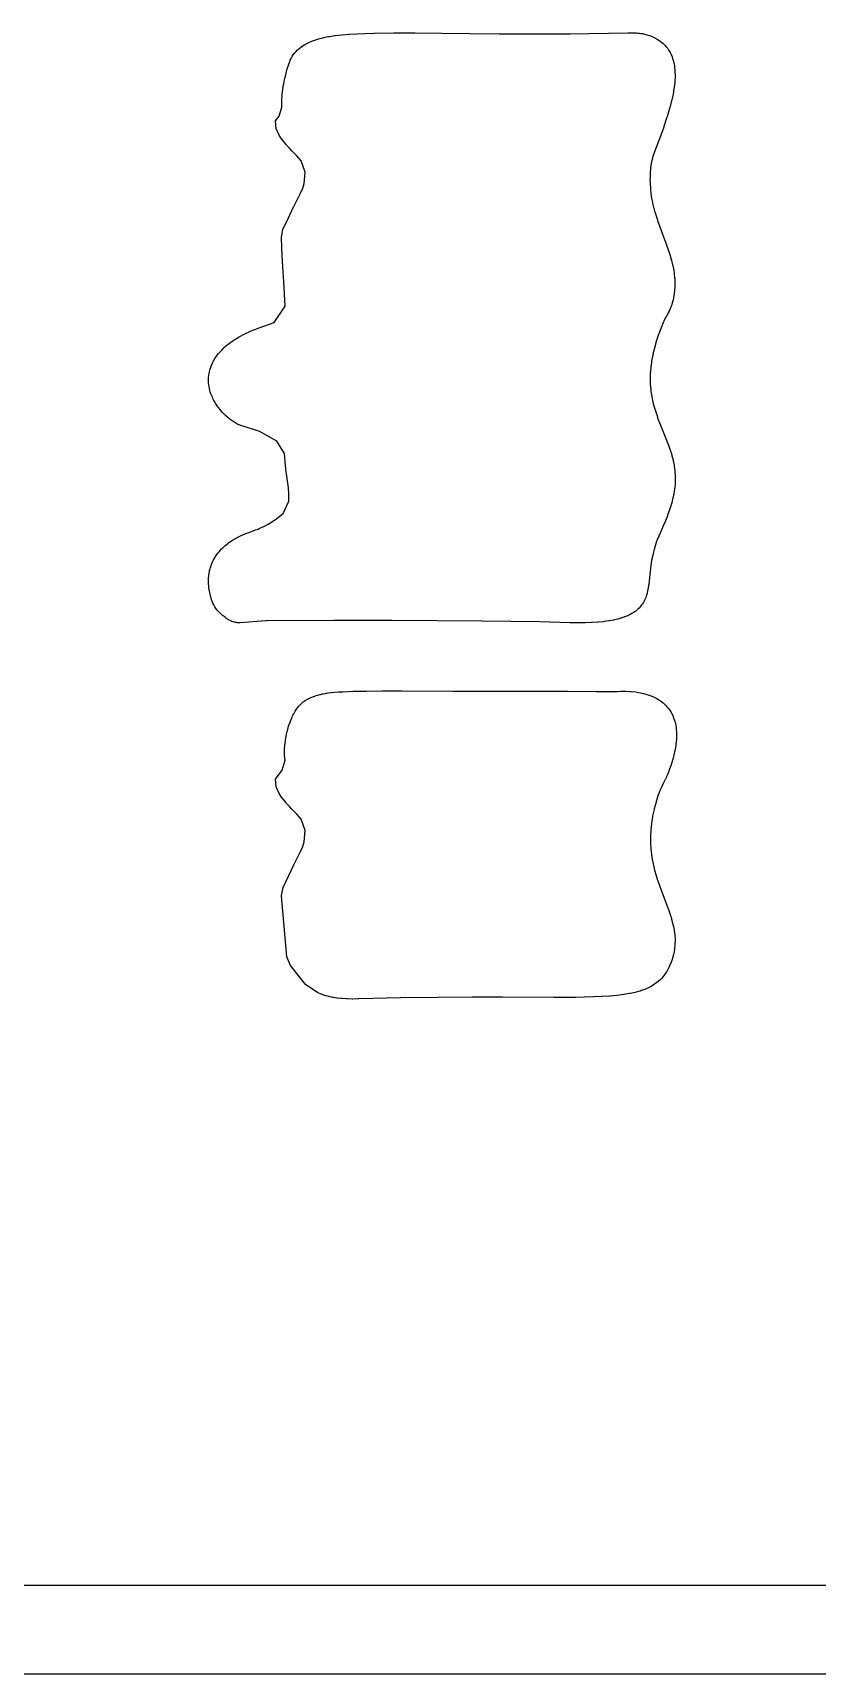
# Model space of a CAD drawing. Header units: millimetres. Extents: x 73.6 to 173.5, y -158 to -94.8.
# Drawn here: x 146.829 to 148.454, y -141.134 to -137.736 of the extents above; entities that cross this region are included whole.
import ezdxf

# ---------------------------------------------------------------- set-up
doc = ezdxf.new("R2010")
doc.units = ezdxf.units.MM
doc.layers.add('F.Mask', color=201, linetype='CONTINUOUS', true_color=0xd864ff)

msp = doc.modelspace()

# ---------------------------------------------------------------- linework, layer by layer
at = {"layer": 'F.Mask', "linetype": 'CONTINUOUS'}
for p, q in [((147.411341, -137.751392), (147.419031, -137.748898)), ((147.419031, -137.748898), (147.421186, -137.748275)), ((147.421186, -137.748275), (147.430102, -137.746005)), ((147.430102, -137.746005), (147.43193, -137.745592)), ((147.43193, -137.745592), (147.44216, -137.743561)), ((147.44216, -137.743561), (147.443659, -137.743298)), ((147.443659, -137.743298), (147.455105, -137.741543)), ((147.455105, -137.741543), (147.456362, -137.741374)), ((147.456362, -137.741374), (147.469208, -137.739886)), ((147.469208, -137.739886), (147.470218, -137.739784)), ((147.470218, -137.739784), (147.48415, -137.73858)), ((147.48415, -137.73858), (147.485145, -137.738507)), ((147.485145, -137.738507), (147.500296, -137.737577)), ((147.500296, -137.737577), (147.501239, -137.737532)), ((147.501239, -137.737532), (147.536028, -137.736307)), ((147.536028, -137.736307), (147.536895, -137.736288)), ((147.536895, -137.736288), (147.57708, -137.735859)), ((147.57708, -137.735859), (147.57734, -137.735858)), ((147.57734, -137.735858), (147.621582, -137.736001)), ((147.621582, -137.736001), (147.675727, -137.736505)), ((147.675727, -137.736505), (147.734911, -137.737068)), ((147.734911, -137.737068), (147.734911, -137.737057)), ((147.734911, -137.737057), (147.795514, -137.737622)), ((147.795514, -137.737622), (147.865648, -137.737814)), ((147.865648, -137.737814), (147.942387, -137.737436)), ((147.942387, -137.737436), (148.061759, -137.735742)), ((148.061758, -137.735741), (148.061874, -137.73574)), ((148.061759, -137.735742), (148.061758, -137.735741)), ((148.061874, -137.73574), (148.072798, -137.735678)), ((148.072798, -137.735678), (148.07409, -137.735693)), ((148.07409, -137.735693), (148.080166, -137.735876)), ((148.080166, -137.735876), (148.082731, -137.736048)), ((148.082731, -137.736048), (148.086104, -137.736399)), ((148.086104, -137.736399), (148.088994, -137.736822)), ((148.088994, -137.736822), (148.092082, -137.737407)), ((148.092082, -137.737407), (148.094621, -137.737986)), ((148.094621, -137.737986), (148.103274, -137.740305)), ((148.103274, -137.740305), (148.106999, -137.741531)), ((148.106999, -137.741531), (148.113733, -137.744173)), ((148.113733, -137.744173), (148.117646, -137.745994)), ((148.117646, -137.745994), (148.123021, -137.748912)), ((148.123021, -137.748912), (148.126988, -137.751426)), ((147.364443, -137.788941), (147.366704, -137.784974)), ((147.366704, -137.784974), (147.368969, -137.781499)), ((147.368969, -137.781499), (147.371488, -137.778095)), ((147.371488, -137.778095), (147.374237, -137.774819)), ((147.374237, -137.774819), (147.377147, -137.771754)), ((147.377147, -137.771754), (147.380181, -137.768916)), ((147.380181, -137.768916), (147.383708, -137.765989)), ((147.383708, -137.765989), (147.386874, -137.76365)), ((147.386874, -137.76365), (147.391204, -137.760815)), ((147.391204, -137.760815), (147.394227, -137.759045)), ((147.394227, -137.759045), (147.399547, -137.756277)), ((147.399547, -137.756277), (147.402415, -137.754946)), ((147.402415, -137.754946), (147.408877, -137.752296)), ((147.408877, -137.752296), (147.411341, -137.751392)), ((148.126988, -137.751426), (148.131231, -137.754533)), ((148.131231, -137.754533), (148.134966, -137.757691)), ((148.134966, -137.757691), (148.138386, -137.761023)), ((148.138386, -137.761023), (148.141642, -137.76467)), ((148.141642, -137.76467), (148.144468, -137.76832)), ((148.144468, -137.76832), (148.147105, -137.772246)), ((148.147105, -137.772246), (148.149489, -137.776371)), ((148.149489, -137.776371), (148.151465, -137.780355)), ((148.151465, -137.780355), (148.15346, -137.785116)), ((148.15346, -137.785116), (148.154775, -137.788829)), ((147.353309, -137.822546), (147.355065, -137.815516)), ((147.355065, -137.815516), (147.355163, -137.815134)), ((147.355163, -137.815134), (147.357019, -137.808135)), ((147.357019, -137.808135), (147.357512, -137.806447)), ((147.357512, -137.806447), (147.359469, -137.800328)), ((147.359469, -137.800328), (147.360698, -137.797057)), ((147.360698, -137.797057), (147.362742, -137.792344)), ((147.362742, -137.792344), (147.364443, -137.788941)), ((148.154775, -137.788829), (148.156389, -137.794355)), ((148.156389, -137.794355), (148.157198, -137.79775)), ((148.157198, -137.79775), (148.158364, -137.80403)), ((148.158364, -137.80403), (148.158789, -137.807042)), ((148.158789, -137.807042), (148.159463, -137.814006)), ((148.159463, -137.814006), (148.15962, -137.816672)), ((148.15962, -137.816672), (148.159782, -137.824289)), ((147.34705, -137.854008), (147.347178, -137.853136)), ((147.347178, -137.853136), (147.347898, -137.848607)), ((147.347898, -137.848607), (147.348035, -137.847793)), ((147.348035, -137.847793), (147.348903, -137.842886)), ((147.348903, -137.842886), (147.349036, -137.84218)), ((147.349036, -137.84218), (147.350136, -137.836673)), ((147.350136, -137.836673), (147.350256, -137.836095)), ((147.350256, -137.836095), (147.351563, -137.830042)), ((147.351563, -137.830042), (147.351684, -137.829501)), ((147.351684, -137.829501), (147.3532, -137.822996)), ((147.3532, -137.822996), (147.353309, -137.822546)), ((148.158191, -137.847046), (148.15685, -137.856115)), ((148.158395, -137.845403), (148.158191, -137.847046)), ((148.159259, -137.836732), (148.158395, -137.845403)), ((148.159399, -137.834764), (148.159259, -137.836732)), ((148.159756, -137.826559), (148.159399, -137.834764)), ((148.159782, -137.824289), (148.159756, -137.826559)), ((147.345216, -137.875522), (147.345229, -137.874532)), ((147.345217, -137.877767), (147.345216, -137.875522)), ((147.345428, -137.889322), (147.345217, -137.877767)), ((147.345229, -137.874532), (147.345296, -137.872009)), ((147.345296, -137.872009), (147.345348, -137.870819)), ((147.345348, -137.870819), (147.345524, -137.867892)), ((147.345524, -137.867892), (147.345595, -137.866907)), ((147.345595, -137.866907), (147.345878, -137.863628)), ((147.345878, -137.863628), (147.345967, -137.862732)), ((147.345967, -137.862732), (147.346399, -137.858892)), ((147.346399, -137.858892), (147.346492, -137.858145)), ((147.346492, -137.858145), (147.34705, -137.854008)), ((148.15449, -137.868432), (148.149707, -137.888097)), ((148.154861, -137.866719), (148.15449, -137.868432)), ((148.156608, -137.857542), (148.154861, -137.866719)), ((148.15685, -137.856115), (148.156608, -137.857542)), ((147.332304, -137.917817), (147.339416, -137.908177)), ((147.333173, -137.934084), (147.332304, -137.917817)), ((147.339416, -137.908177), (147.345428, -137.889322)), ((148.143022, -137.910588), (148.136483, -137.929949)), ((148.143405, -137.909387), (148.143022, -137.910588)), ((148.14925, -137.889788), (148.143405, -137.909387)), ((148.149707, -137.888097), (148.14925, -137.889788)), ((147.339599, -137.947521), (147.333173, -137.934084)), ((147.343006, -137.953192), (147.339599, -137.947521)), ((147.344451, -137.955149), (147.343006, -137.953192)), ((148.129383, -137.949467), (148.117184, -137.982317)), ((148.129393, -137.949439), (148.129383, -137.949467)), ((148.136218, -137.930706), (148.129393, -137.949439)), ((148.136483, -137.929949), (148.136218, -137.930706)), ((147.344985, -137.955856), (147.344451, -137.955149)), ((147.347681, -137.959349), (147.344985, -137.955856)), ((147.348415, -137.960269), (147.347681, -137.959349)), ((147.354023, -137.967065), (147.348415, -137.960269)), ((147.354922, -137.968113), (147.354023, -137.967065)), ((147.360189, -137.974015), (147.354922, -137.968113)), ((147.360831, -137.974714), (147.360189, -137.974015)), ((147.365935, -137.980122), (147.360831, -137.974714)), ((147.366354, -137.980559), (147.365935, -137.980122)), ((147.375955, -137.990423), (147.366354, -137.980559)), ((148.117184, -137.982317), (148.113347, -137.993877)), ((147.385168, -138.000453), (147.375955, -137.990423)), ((147.393312, -138.024237), (147.385168, -138.000453)), ((148.109039, -138.016661), (148.108234, -138.026219)), ((148.109202, -138.015169), (148.109039, -138.016661)), ((148.11041, -138.006208), (148.109202, -138.015169)), ((148.110994, -138.003117), (148.11041, -138.006208)), ((148.11267, -137.996231), (148.110994, -138.003117)), ((148.113347, -137.993877), (148.11267, -137.996231)), ((147.388388, -138.05725), (147.391139, -138.04765)), ((147.391139, -138.04765), (147.39198, -138.040238)), ((147.39198, -138.040238), (147.393312, -138.024237)), ((148.107837, -138.036977), (148.107825, -138.038465)), ((148.107825, -138.038465), (148.107972, -138.047437)), ((148.108144, -138.02774), (148.107837, -138.036977)), ((148.107972, -138.047437), (148.108029, -138.048863)), ((148.108029, -138.048863), (148.108592, -138.057658)), ((148.108234, -138.026219), (148.108144, -138.02774)), ((147.369911, -138.095298), (147.383519, -138.067456)), ((147.383519, -138.067456), (147.388388, -138.05725)), ((148.108592, -138.057658), (148.108714, -138.059048)), ((148.108714, -138.059048), (148.109739, -138.068295)), ((148.109739, -138.068295), (148.111237, -138.07797)), ((148.111237, -138.07797), (148.112932, -138.086649)), ((148.112932, -138.086649), (148.113275, -138.088188)), ((148.113275, -138.088188), (148.117498, -138.105046)), ((147.347472, -138.142645), (147.358654, -138.118841)), ((147.358654, -138.118841), (147.358845, -138.118438)), ((147.358844, -138.118437), (147.369666, -138.095803)), ((147.358845, -138.118438), (147.358844, -138.118437)), ((147.369666, -138.095803), (147.369667, -138.095804)), ((147.369667, -138.095804), (147.369911, -138.095298)), ((148.117498, -138.105046), (148.117957, -138.106682)), ((148.117957, -138.106682), (148.123033, -138.12297)), ((148.123033, -138.12297), (148.123494, -138.124333)), ((148.123494, -138.124333), (148.135782, -138.157995)), ((147.344231, -138.158928), (147.347472, -138.142645)), ((147.345274, -138.181524), (147.344231, -138.158928)), ((148.135782, -138.157995), (148.141922, -138.174397)), ((147.345285, -138.181767), (147.345274, -138.181524)), ((147.346619, -138.207752), (147.345285, -138.181767)), ((148.141922, -138.174397), (148.142177, -138.175103)), ((148.142177, -138.175103), (148.147634, -138.190813)), ((148.147634, -138.190813), (148.148124, -138.192334)), ((148.148124, -138.192334), (148.152568, -138.207295)), ((147.346633, -138.208003), (147.346619, -138.207752)), ((147.347911, -138.230908), (147.346633, -138.208003)), ((148.152568, -138.207295), (148.153173, -138.20962)), ((148.153173, -138.20962), (148.156474, -138.224388)), ((148.156474, -138.224388), (148.156906, -138.226677)), ((148.156906, -138.226677), (148.15795, -138.23344)), ((147.347918, -138.23104), (147.347911, -138.230908)), ((147.34907, -138.250441), (147.347918, -138.23104)), ((147.349087, -138.250707), (147.34907, -138.250441)), ((147.352288, -138.301932), (147.349087, -138.250707)), ((148.15795, -138.23344), (148.158173, -138.235178)), ((148.158173, -138.235178), (148.158891, -138.242142)), ((148.158891, -138.242142), (148.159035, -138.244064)), ((148.159035, -138.244064), (148.159362, -138.25101)), ((148.159305, -138.260076), (148.159208, -138.262255)), ((148.159398, -138.253127), (148.159305, -138.260076)), ((148.159362, -138.25101), (148.159398, -138.253127)), ((148.154949, -138.290526), (148.152791, -138.298264)), ((148.155502, -138.288252), (148.154949, -138.290526)), ((148.157028, -138.280909), (148.155502, -138.288252)), ((148.15741, -138.278718), (148.157028, -138.280909)), ((148.158432, -138.271517), (148.15741, -138.278718)), ((148.158676, -138.269271), (148.158432, -138.271517)), ((148.159208, -138.262255), (148.158676, -138.269271)), ((147.329329, -138.335835), (147.352288, -138.301932)), ((148.142742, -138.320923), (148.137373, -138.330954)), ((148.142836, -138.320745), (148.142742, -138.320923)), ((148.145273, -138.316129), (148.142836, -138.320745)), ((148.145644, -138.315409), (148.145273, -138.316129)), ((148.146651, -138.31341), (148.145644, -138.315409)), ((148.146933, -138.312836), (148.146651, -138.31341)), ((148.147942, -138.310733), (148.146933, -138.312836)), ((148.148243, -138.310089), (148.147942, -138.310733)), ((148.14908, -138.308242), (148.148243, -138.310089)), ((148.149559, -138.307142), (148.14908, -138.308242)), ((148.150261, -138.305456), (148.149559, -138.307142)), ((148.150698, -138.304355), (148.150261, -138.305456)), ((148.151337, -138.302661), (148.150698, -138.304355)), ((148.151773, -138.301441), (148.151337, -138.302661)), ((148.152242, -138.30005), (148.151773, -138.301441)), ((148.152791, -138.298264), (148.152242, -138.30005)), ((147.256856, -138.365217), (147.266951, -138.359812)), ((147.266951, -138.359812), (147.268674, -138.358949)), ((147.268674, -138.358949), (147.280083, -138.353619)), ((147.280083, -138.353619), (147.28171, -138.352908)), ((147.28171, -138.352908), (147.294464, -138.347723)), ((147.294464, -138.347723), (147.295952, -138.347159)), ((147.295952, -138.347159), (147.310128, -138.342152)), ((147.310128, -138.342152), (147.329329, -138.335835)), ((148.125444, -138.360385), (148.120147, -138.376719)), ((148.125907, -138.359065), (148.125444, -138.360385)), ((148.132753, -138.340891), (148.125907, -138.359065)), ((148.133779, -138.338446), (148.132753, -138.340891)), ((148.134896, -138.335977), (148.133779, -138.338446)), ((148.137373, -138.330954), (148.134896, -138.335977)), ((147.213999, -138.399791), (147.218507, -138.394635)), ((147.218507, -138.394635), (147.220527, -138.392512)), ((147.220527, -138.392512), (147.22599, -138.387232)), ((147.22599, -138.387232), (147.228027, -138.38541)), ((147.228027, -138.38541), (147.234554, -138.380018)), ((147.234554, -138.380018), (147.236535, -138.378496)), ((147.236535, -138.378496), (147.244187, -138.373044)), ((147.244187, -138.373044), (147.246151, -138.37174)), ((147.246151, -138.37174), (147.254981, -138.366296)), ((147.254981, -138.366296), (147.256856, -138.365217)), ((148.115252, -138.395011), (148.112253, -138.409211)), ((148.115625, -138.393452), (148.115252, -138.395011)), ((148.119704, -138.378216), (148.115625, -138.393452)), ((148.120147, -138.376719), (148.119704, -138.378216)), ((147.196092, -138.433467), (147.19711, -138.430034)), ((147.19711, -138.430034), (147.198679, -138.425592)), ((147.198679, -138.425592), (147.200009, -138.422353)), ((147.200009, -138.422353), (147.202195, -138.417704)), ((147.202195, -138.417704), (147.203768, -138.414739)), ((147.203768, -138.414739), (147.206614, -138.409946)), ((147.206614, -138.409946), (147.208445, -138.40717)), ((147.208445, -138.40717), (147.212073, -138.402199)), ((147.212073, -138.402199), (147.213999, -138.399791)), ((148.109719, -138.425932), (148.10859, -138.438311)), ((148.109935, -138.424158), (148.109719, -138.425932)), ((148.111944, -138.410911), (148.109935, -138.424158)), ((148.112253, -138.409211), (148.111944, -138.410911)), ((147.193301, -138.45341), (147.193468, -138.449075)), ((147.193326, -138.45665), (147.193301, -138.45341)), ((147.193564, -138.461044), (147.193326, -138.45665)), ((147.193468, -138.449075), (147.19378, -138.445572)), ((147.193892, -138.464284), (147.193564, -138.461044)), ((147.19378, -138.445572), (147.194384, -138.441252)), ((147.194544, -138.468676), (147.193892, -138.464284)), ((147.194384, -138.441252), (147.195028, -138.437869)), ((147.195028, -138.437869), (147.196092, -138.433467)), ((148.108479, -138.44014), (148.108132, -138.451749)), ((148.108132, -138.451749), (148.108134, -138.453611)), ((148.108134, -138.453611), (148.108486, -138.464555)), ((148.10859, -138.438311), (148.108479, -138.44014)), ((148.108486, -138.464555), (148.108599, -138.466365)), ((147.195107, -138.471603), (147.194544, -138.468676)), ((147.19617, -138.476086), (147.195107, -138.471603)), ((147.196953, -138.478875), (147.19617, -138.476086)), ((147.198408, -138.483334), (147.196953, -138.478875)), ((147.199367, -138.485921), (147.198408, -138.483334)), ((147.201245, -138.490434), (147.199367, -138.485921)), ((147.202276, -138.492685), (147.201245, -138.490434)), ((147.20453, -138.497181), (147.202276, -138.492685)), ((147.205738, -138.499389), (147.20453, -138.497181)), ((148.108599, -138.466365), (148.109566, -138.476773)), ((148.109566, -138.476773), (148.109779, -138.47851)), ((148.109779, -138.47851), (148.111298, -138.4885)), ((148.111298, -138.4885), (148.111583, -138.490084)), ((148.111583, -138.490084), (148.113588, -138.499751)), ((147.208331, -138.50375), (147.205738, -138.499389)), ((147.209586, -138.505713), (147.208331, -138.50375)), ((147.212538, -138.510006), (147.209586, -138.505713)), ((147.213866, -138.511811), (147.212538, -138.510006)), ((147.217113, -138.515942), (147.213866, -138.511811)), ((147.21853, -138.517634), (147.217113, -138.515942)), ((147.22204, -138.521569), (147.21853, -138.517634)), ((147.223469, -138.523079), (147.22204, -138.521569)), ((147.227245, -138.526839), (147.223469, -138.523079)), ((147.228791, -138.528287), (147.227245, -138.526839)), ((147.232709, -138.531741), (147.228791, -138.528287)), ((147.234292, -138.533055), (147.232709, -138.531741)), ((148.113588, -138.499751), (148.113929, -138.50121)), ((148.113929, -138.50121), (148.116305, -138.510344)), ((148.116305, -138.510344), (148.116825, -138.512117)), ((148.116825, -138.512117), (148.123047, -138.531139)), ((148.123047, -138.531139), (148.123597, -138.532678)), ((148.123597, -138.532678), (148.130995, -138.55172)), ((147.238309, -138.536197), (147.234292, -138.533055)), ((147.240099, -138.53751), (147.238309, -138.536197)), ((147.244197, -138.540318), (147.240099, -138.53751)), ((147.245981, -138.541462), (147.244197, -138.540318)), ((147.250123, -138.543943), (147.245981, -138.541462)), ((147.25212, -138.545051), (147.250123, -138.543943)), ((147.254909, -138.546482), (147.25212, -138.545051)), ((147.26016, -138.548658), (147.254909, -138.546482)), ((147.29766, -138.560728), (147.26016, -138.548658)), ((147.303324, -138.563219), (147.29766, -138.560728)), ((147.33479, -138.581131), (147.303324, -138.563219)), ((148.130995, -138.55172), (148.146149, -138.589524)), ((147.350828, -138.606637), (147.33479, -138.581131)), ((148.146149, -138.589524), (148.146952, -138.59174)), ((148.146952, -138.59174), (148.152739, -138.609591)), ((147.351952, -138.62283), (147.350828, -138.606637)), ((147.352053, -138.623984), (147.351952, -138.62283)), ((147.3536, -138.638772), (147.352053, -138.623984)), ((148.152739, -138.609591), (148.153382, -138.611827)), ((148.153382, -138.611827), (148.155491, -138.620217)), ((148.155491, -138.620217), (148.155907, -138.622085)), ((148.155907, -138.622085), (148.157599, -138.630783)), ((148.157599, -138.630783), (148.157959, -138.633016)), ((148.157959, -138.633016), (148.159099, -138.6419)), ((147.3537, -138.639626), (147.3536, -138.638772)), ((147.35551, -138.653561), (147.3537, -138.639626)), ((147.358631, -138.677666), (147.35551, -138.653561)), ((148.159745, -138.667801), (148.158933, -138.677798)), ((148.159099, -138.6419), (148.159314, -138.64415)), ((148.159314, -138.64415), (148.159887, -138.653253)), ((148.159859, -138.665292), (148.159745, -138.667801)), ((148.159955, -138.655821), (148.159859, -138.665292)), ((148.159887, -138.653253), (148.159955, -138.655821)), ((147.358785, -138.67914), (147.358631, -138.677666)), ((147.359515, -138.688328), (147.358785, -138.67914)), ((147.3596, -138.689958), (147.359515, -138.688328)), ((147.359987, -138.705482), (147.3596, -138.689958)), ((148.156558, -138.693324), (148.154003, -138.704681)), ((148.157012, -138.690916), (148.156558, -138.693324)), ((148.158643, -138.680274), (148.157012, -138.690916)), ((148.158933, -138.677798), (148.158643, -138.680274)), ((147.335643, -138.74091), (147.348043, -138.731049)), ((147.348043, -138.731049), (147.359987, -138.705482)), ((148.14381, -138.73582), (148.136922, -138.752761)), ((148.144299, -138.734546), (148.14381, -138.73582)), ((148.14915, -138.721158), (148.144299, -138.734546)), ((148.149805, -138.719166), (148.14915, -138.721158)), ((148.153422, -138.706918), (148.149805, -138.719166)), ((148.154003, -138.704681), (148.153422, -138.706918)), ((147.275187, -138.770812), (147.280278, -138.768986)), ((147.280278, -138.768986), (147.285633, -138.767061)), ((147.285633, -138.767061), (147.290729, -138.765167)), ((147.290729, -138.765167), (147.295884, -138.763122)), ((147.295884, -138.763122), (147.298308, -138.762079)), ((147.298308, -138.762079), (147.300745, -138.760976)), ((147.300745, -138.760976), (147.309111, -138.75692)), ((147.309111, -138.75692), (147.316659, -138.752973)), ((147.316659, -138.752973), (147.323449, -138.74909)), ((147.323449, -138.74909), (147.328915, -138.745641)), ((147.328915, -138.745641), (147.330092, -138.744859)), ((147.330092, -138.744859), (147.334155, -138.74202)), ((147.334155, -138.74202), (147.335643, -138.74091)), ((148.130934, -138.766824), (148.126181, -138.777722)), ((148.131002, -138.766667), (148.130934, -138.766824)), ((148.136679, -138.753345), (148.131002, -138.766667)), ((148.136922, -138.752761), (148.136679, -138.753345)), ((147.217471, -138.807361), (147.221024, -138.803606)), ((147.221024, -138.803606), (147.222822, -138.801836)), ((147.222822, -138.801836), (147.226969, -138.79804)), ((147.226969, -138.79804), (147.228843, -138.796444)), ((147.228843, -138.796444), (147.233659, -138.792631)), ((147.233659, -138.792631), (147.235524, -138.791252)), ((147.235524, -138.791252), (147.240966, -138.787509)), ((147.240966, -138.787509), (147.242956, -138.786237)), ((147.242956, -138.786237), (147.249157, -138.782559)), ((147.249157, -138.782559), (147.25101, -138.781533)), ((147.25101, -138.781533), (147.258267, -138.777795)), ((147.258267, -138.777795), (147.25959, -138.777148)), ((147.25959, -138.777148), (147.261154, -138.776423)), ((147.261154, -138.776423), (147.262014, -138.776037)), ((147.262014, -138.776037), (147.263886, -138.775226)), ((147.263886, -138.775226), (147.264688, -138.77489)), ((147.264688, -138.77489), (147.269204, -138.773064)), ((147.269204, -138.773064), (147.270088, -138.772719)), ((147.270088, -138.772719), (147.274768, -138.770965)), ((147.274768, -138.770965), (147.275187, -138.770812)), ((148.117624, -138.800437), (148.116208, -138.805442)), ((148.119083, -138.795785), (148.117624, -138.800437)), ((148.120641, -138.791337), (148.119083, -138.795785)), ((148.122312, -138.786982), (148.120641, -138.791337)), ((148.126181, -138.777722), (148.122312, -138.786982)), ((147.198432, -138.839401), (147.19932, -138.836947)), ((147.19932, -138.836947), (147.200808, -138.833263)), ((147.200808, -138.833263), (147.201834, -138.830962)), ((147.201834, -138.830962), (147.203684, -138.827183)), ((147.203684, -138.827183), (147.204917, -138.824886)), ((147.204917, -138.824886), (147.207069, -138.821212)), ((147.207069, -138.821212), (147.208521, -138.818938)), ((147.208521, -138.818938), (147.211118, -138.815194)), ((147.211118, -138.815194), (147.212662, -138.813135)), ((147.212662, -138.813135), (147.215709, -138.809374)), ((147.215709, -138.809374), (147.217471, -138.807361)), ((148.110437, -138.832676), (148.108678, -138.844485)), ((148.111949, -138.824551), (148.110437, -138.832676)), ((148.113398, -138.81736), (148.111949, -138.824551)), ((148.114799, -138.8111), (148.113398, -138.81736)), ((148.116208, -138.805442), (148.114799, -138.8111)), ((147.193245, -138.87282), (147.193258, -138.869)), ((147.193258, -138.869), (147.193317, -138.867099)), ((147.193317, -138.867099), (147.19355, -138.863185)), ((147.19355, -138.863185), (147.193721, -138.861236)), ((147.193721, -138.861236), (147.194164, -138.857421)), ((147.194164, -138.857421), (147.194491, -138.855213)), ((147.194491, -138.855213), (147.19517, -138.851438)), ((147.19517, -138.851438), (147.195657, -138.849168)), ((147.195657, -138.849168), (147.196598, -138.845385)), ((147.196598, -138.845385), (147.197238, -138.843133)), ((147.197238, -138.843133), (147.198432, -138.839401)), ((148.107405, -138.856361), (148.105152, -138.878134)), ((148.108678, -138.844485), (148.107405, -138.856361)), ((147.193288, -138.874668), (147.193245, -138.87282)), ((147.193477, -138.878456), (147.193288, -138.874668)), ((147.193599, -138.880118), (147.193477, -138.878456)), ((147.193965, -138.88388), (147.193599, -138.880118)), ((147.194153, -138.885442), (147.193965, -138.88388)), ((147.194629, -138.888786), (147.194153, -138.885442)), ((147.195009, -138.89096), (147.194629, -138.888786)), ((147.196511, -138.898195), (147.195009, -138.89096)), ((147.197157, -138.9008), (147.196511, -138.898195)), ((147.198942, -138.906962), (147.197157, -138.9008)), ((148.098882, -138.905142), (148.097889, -138.907574)), ((148.099958, -138.902195), (148.098882, -138.905142)), ((148.100665, -138.900042), (148.099958, -138.902195)), ((148.101623, -138.896772), (148.100665, -138.900042)), ((148.102122, -138.894875), (148.101623, -138.896772)), ((148.102937, -138.891396), (148.102122, -138.894875)), ((148.103376, -138.889202), (148.102937, -138.891396)), ((148.10486, -138.880303), (148.103376, -138.889202)), ((148.105152, -138.878134), (148.10486, -138.880303)), ((147.199715, -138.909316), (147.198942, -138.906962)), ((147.201597, -138.914431), (147.199715, -138.909316)), ((147.202553, -138.916762), (147.201597, -138.914431)), ((147.20421, -138.920418), (147.202553, -138.916762)), ((147.20549, -138.922964), (147.20421, -138.920418)), ((147.206359, -138.924529), (147.20549, -138.922964)), ((147.208323, -138.927615), (147.206359, -138.924529)), ((147.211386, -138.931245), (147.208323, -138.927615)), ((147.216085, -138.936046), (147.211386, -138.931245)), ((147.217061, -138.937006), (147.216085, -138.936046)), ((147.219415, -138.93923), (147.217061, -138.937006)), ((147.220225, -138.939972), (147.219415, -138.93923)), ((147.222527, -138.942014), (147.220225, -138.939972)), ((148.066504, -138.940416), (148.06406, -138.941638)), ((148.070186, -138.93839), (148.066504, -138.940416)), ((148.072816, -138.93679), (148.070186, -138.93839)), ((148.075749, -138.934825), (148.072816, -138.93679)), ((148.078314, -138.932931), (148.075749, -138.934825)), ((148.080707, -138.930992), (148.078314, -138.932931)), ((148.083224, -138.928743), (148.080707, -138.930992)), ((148.085143, -138.926853), (148.083224, -138.928743)), ((148.087445, -138.924354), (148.085143, -138.926853)), ((148.089068, -138.92241), (148.087445, -138.924354)), ((148.091077, -138.919758), (148.089068, -138.92241)), ((148.092451, -138.917755), (148.091077, -138.919758)), ((148.094181, -138.914961), (148.092451, -138.917755)), ((148.095416, -138.91274), (148.094181, -138.914961)), ((148.096721, -138.910151), (148.095416, -138.91274)), ((148.097889, -138.907574), (148.096721, -138.910151)), ((147.223339, -138.942713), (147.222527, -138.942014)), ((147.225359, -138.944394), (147.223339, -138.942713)), ((147.226509, -138.94531), (147.225359, -138.944394)), ((147.228243, -138.946633), (147.226509, -138.94531)), ((147.229491, -138.947542), (147.228243, -138.946633)), ((147.230984, -138.94858), (147.229491, -138.947542)), ((147.232463, -138.949554), (147.230984, -138.94858)), ((147.233705, -138.950329), (147.232463, -138.949554)), ((147.235343, -138.951292), (147.233705, -138.950329)), ((147.236296, -138.951818), (147.235343, -138.951292)), ((147.238315, -138.95285), (147.236296, -138.951818)), ((147.239078, -138.953209), (147.238315, -138.95285)), ((147.241052, -138.954066), (147.239078, -138.953209)), ((147.241785, -138.954358), (147.241052, -138.954066)), ((147.243778, -138.955082), (147.241785, -138.954358)), ((147.244403, -138.955288), (147.243778, -138.955082)), ((147.246629, -138.95594), (147.244403, -138.955288)), ((147.247135, -138.95607), (147.246629, -138.95594)), ((147.249343, -138.956564), (147.247135, -138.95607)), ((147.249875, -138.956665), (147.249343, -138.956564)), ((147.252047, -138.957008), (147.249875, -138.956665)), ((147.252763, -138.957098), (147.252047, -138.957008)), ((147.254273, -138.957249), (147.252763, -138.957098)), ((147.259166, -138.957257), (147.254273, -138.957249)), ((147.312183, -138.953526), (147.259166, -138.957257)), ((147.314132, -138.953452), (147.312183, -138.953526)), ((147.453405, -138.952715), (147.314132, -138.953452)), ((147.57388, -138.952597), (147.453405, -138.952715)), ((147.759564, -138.953683), (147.57388, -138.952597)), ((147.879278, -138.955589), (147.759564, -138.953683)), ((147.942095, -138.957194), (147.879278, -138.955589)), ((147.942096, -138.957194), (147.942095, -138.957194)), ((147.942335, -138.957199), (147.942096, -138.957194)), ((147.95801, -138.957492), (147.942335, -138.957199)), ((147.958858, -138.957497), (147.95801, -138.957492)), ((147.973016, -138.957418), (147.958858, -138.957497)), ((147.973907, -138.957401), (147.973016, -138.957418)), ((147.98682, -138.956989), (147.973907, -138.957401)), ((147.987924, -138.956936), (147.98682, -138.956989)), ((147.999652, -138.956191), (147.987924, -138.956936)), ((148.00089, -138.956091), (147.999652, -138.956191)), ((148.01154, -138.955043), (148.00089, -138.956091)), ((148.012862, -138.954888), (148.01154, -138.955043)), ((148.02236, -138.953582), (148.012862, -138.954888)), ((148.023881, -138.953339), (148.02236, -138.953582)), ((148.032303, -138.951804), (148.023881, -138.953339)), ((148.034052, -138.951439), (148.032303, -138.951804)), ((148.041406, -138.94971), (148.034052, -138.951439)), ((148.043369, -138.949189), (148.041406, -138.94971)), ((148.049725, -138.947302), (148.043369, -138.949189)), ((148.051814, -138.946611), (148.049725, -138.947302)), ((148.057214, -138.94463), (148.051814, -138.946611)), ((148.059555, -138.943673), (148.057214, -138.94463)), ((148.06406, -138.941638), (148.059555, -138.943673)), ((147.403771, -139.112961), (147.410993, -139.110089)), ((147.410993, -139.110089), (147.412057, -139.109687)), ((147.412057, -139.109687), (147.415174, -139.10857)), ((147.415174, -139.10857), (147.416332, -139.108175)), ((147.416332, -139.108175), (147.419453, -139.10717)), ((147.419453, -139.10717), (147.420805, -139.106764)), ((147.420805, -139.106764), (147.424024, -139.105873)), ((147.424024, -139.105873), (147.4254, -139.105523)), ((147.4254, -139.105523), (147.42896, -139.104692)), ((147.42896, -139.104692), (147.430269, -139.104413)), ((147.430269, -139.104413), (147.434264, -139.10364)), ((147.434264, -139.10364), (147.435561, -139.103415)), ((147.435561, -139.103415), (147.440283, -139.102688)), ((147.440283, -139.102688), (147.441282, -139.102549)), ((147.441282, -139.102549), (147.446748, -139.101876)), ((147.446748, -139.101876), (147.447678, -139.101775)), ((147.447678, -139.101775), (147.454095, -139.101161)), ((147.454095, -139.101161), (147.454882, -139.101095)), ((147.454882, -139.101095), (147.462242, -139.100553)), ((147.462242, -139.100553), (147.462901, -139.10051)), ((147.462901, -139.10051), (147.471338, -139.100033)), ((147.471338, -139.100033), (147.47183, -139.100009)), ((147.47183, -139.100009), (147.481635, -139.099605)), ((147.481635, -139.099605), (147.481824, -139.099598)), ((147.481824, -139.099598), (147.481825, -139.099599)), ((147.481825, -139.099599), (147.493166, -139.099243)), ((147.493166, -139.099243), (147.4933, -139.099239)), ((147.4933, -139.099239), (147.519985, -139.098741)), ((147.519985, -139.098741), (147.520327, -139.098736)), ((147.520327, -139.098736), (147.553291, -139.098469)), ((147.553291, -139.098469), (147.553338, -139.098468)), ((147.553338, -139.098468), (147.553339, -139.098469)), ((147.553339, -139.098469), (147.593749, -139.098395)), ((147.593749, -139.098395), (147.593769, -139.098395)), ((147.593769, -139.098395), (147.699983, -139.098614)), ((147.699983, -139.098614), (147.699983, -139.098615)), ((147.699983, -139.098615), (147.786306, -139.098872)), ((147.786306, -139.098872), (147.786306, -139.098931)), ((147.786306, -139.098931), (147.846328, -139.099051)), ((147.846328, -139.099051), (147.876672, -139.099142)), ((147.876672, -139.099142), (147.876672, -139.099174)), ((147.876672, -139.099174), (147.892522, -139.099189)), ((147.892522, -139.099189), (147.906275, -139.099231)), ((147.906275, -139.099231), (147.906275, -139.099203)), ((147.906275, -139.099203), (147.936873, -139.099234)), ((147.936873, -139.099234), (147.99664, -139.099355)), ((147.99664, -139.099355), (147.99664, -139.099294)), ((147.99664, -139.099294), (148.038813, -139.099337)), ((148.038813, -139.099337), (148.040394, -139.099297)), ((148.040394, -139.099297), (148.047029, -139.098953)), ((148.047029, -139.098953), (148.048606, -139.098906)), ((148.048606, -139.098906), (148.05556, -139.098854)), ((148.05556, -139.098854), (148.057414, -139.098889)), ((148.057414, -139.098889), (148.06626, -139.099293)), ((148.06626, -139.099293), (148.068464, -139.099464)), ((148.068464, -139.099464), (148.078409, -139.100564)), ((148.078409, -139.100564), (148.08122, -139.100991)), ((148.08122, -139.100991), (148.091902, -139.103061)), ((148.091902, -139.103061), (148.094419, -139.103645)), ((148.094419, -139.103645), (148.099134, -139.104921)), ((148.099134, -139.104921), (148.101082, -139.105509)), ((148.101082, -139.105509), (148.105983, -139.107144)), ((148.105983, -139.107144), (148.108093, -139.107924)), ((148.108093, -139.107924), (148.112764, -139.109823)), ((148.112764, -139.109823), (148.115077, -139.110861)), ((147.369684, -139.145727), (147.370428, -139.144381)), ((147.370428, -139.144381), (147.371923, -139.141812)), ((147.371923, -139.141812), (147.372825, -139.140345)), ((147.372825, -139.140345), (147.374394, -139.137924)), ((147.374394, -139.137924), (147.375421, -139.136428)), ((147.375421, -139.136428), (147.377001, -139.134246)), ((147.377001, -139.134246), (147.378233, -139.132647)), ((147.378233, -139.132647), (147.379868, -139.130648)), ((147.379868, -139.130648), (147.38125, -139.129059)), ((147.38125, -139.129059), (147.382868, -139.127311)), ((147.382868, -139.127311), (147.384522, -139.12564)), ((147.384522, -139.12564), (147.386095, -139.124155)), ((147.386095, -139.124155), (147.388038, -139.122451)), ((147.388038, -139.122451), (147.389567, -139.121208)), ((147.389567, -139.121208), (147.391785, -139.119545)), ((147.391785, -139.119545), (147.393348, -139.118467)), ((147.393348, -139.118467), (147.395677, -139.116994)), ((147.395677, -139.116994), (147.397218, -139.116102)), ((147.397218, -139.116102), (147.399983, -139.114661)), ((147.399983, -139.114661), (147.40196, -139.113741)), ((147.40196, -139.113741), (147.403771, -139.112961)), ((148.115077, -139.110861), (148.119451, -139.113017)), ((148.119451, -139.113017), (148.121914, -139.114357)), ((148.121914, -139.114357), (148.125905, -139.116742)), ((148.125905, -139.116742), (148.128558, -139.118495)), ((148.128558, -139.118495), (148.132203, -139.121148)), ((148.132203, -139.121148), (148.134793, -139.123229)), ((148.134793, -139.123229), (148.138082, -139.12614)), ((148.138082, -139.12614), (148.140682, -139.128698)), ((148.140682, -139.128698), (148.143577, -139.13186)), ((148.143577, -139.13186), (148.146047, -139.134883)), ((148.146047, -139.134883), (148.148608, -139.138403)), ((148.148608, -139.138403), (148.15077, -139.141764)), ((148.15077, -139.141764), (148.153039, -139.145778)), ((147.356974, -139.179419), (147.357342, -139.178006)), ((147.357342, -139.178006), (147.359258, -139.171239)), ((147.359258, -139.171239), (147.359823, -139.169429)), ((147.359823, -139.169429), (147.362084, -139.162812)), ((147.362084, -139.162812), (147.362814, -139.160868)), ((147.362814, -139.160868), (147.36553, -139.154243)), ((147.36553, -139.154243), (147.36628, -139.152542)), ((147.36628, -139.152542), (147.367567, -139.149823)), ((147.367567, -139.149823), (147.368196, -139.148562)), ((147.368196, -139.148562), (147.369684, -139.145727)), ((148.153039, -139.145778), (148.154801, -139.149359)), ((148.154801, -139.149359), (148.156758, -139.15399)), ((148.156758, -139.15399), (148.15808, -139.157687)), ((148.15808, -139.157687), (148.15968, -139.163103)), ((148.15968, -139.163103), (148.160554, -139.166781)), ((148.160554, -139.166781), (148.161709, -139.173169)), ((148.161709, -139.173169), (148.162159, -139.176638)), ((148.162159, -139.176638), (148.162746, -139.184088)), ((147.351171, -139.212974), (147.351307, -139.211694)), ((147.351307, -139.211694), (147.352517, -139.201948)), ((147.352517, -139.201948), (147.35271, -139.200608)), ((147.35271, -139.200608), (147.353658, -139.194862)), ((147.353658, -139.194862), (147.353857, -139.193759)), ((147.353857, -139.193759), (147.355088, -139.18748)), ((147.355088, -139.18748), (147.355396, -139.186062)), ((147.355396, -139.186062), (147.356974, -139.179419)), ((148.161235, -139.211368), (148.159264, -139.222589)), ((148.16159, -139.20877), (148.161235, -139.211368)), ((148.162561, -139.1989), (148.16159, -139.20877)), ((148.162726, -139.195985), (148.162561, -139.1989)), ((148.16285, -139.187337), (148.162726, -139.195985)), ((148.162746, -139.184088), (148.16285, -139.187337)), ((147.345778, -139.26272), (147.351725, -139.241832)), ((147.350533, -139.222689), (147.350562, -139.221238)), ((147.350535, -139.224444), (147.350533, -139.222689)), ((147.35057, -139.225996), (147.350535, -139.224444)), ((147.350562, -139.221238), (147.35063, -139.219575)), ((147.350663, -139.228047), (147.35057, -139.225996)), ((147.35063, -139.219575), (147.350739, -139.21788)), ((147.350707, -139.228846), (147.350663, -139.228047)), ((147.350858, -139.231104), (147.350707, -139.228846)), ((147.350739, -139.21788), (147.351171, -139.212974)), ((147.351725, -139.241832), (147.350858, -139.231104)), ((148.155146, -139.239408), (148.150838, -139.253234)), ((148.155711, -139.237377), (148.155146, -139.239408)), ((148.158783, -139.224873), (148.155711, -139.237377)), ((148.159264, -139.222589), (148.158783, -139.224873)), ((147.332304, -139.280987), (147.345778, -139.26272)), ((148.141864, -139.276681), (148.139814, -139.28109)), ((148.142204, -139.275932), (148.141864, -139.276681)), ((148.143024, -139.274071), (148.142204, -139.275932)), ((148.143361, -139.273281), (148.143024, -139.274071)), ((148.144094, -139.271506), (148.143361, -139.273281)), ((148.14458, -139.270264), (148.144094, -139.271506)), ((148.150233, -139.25501), (148.14458, -139.270264)), ((148.150838, -139.253234), (148.150233, -139.25501)), ((147.333172, -139.297257), (147.332304, -139.280987)), ((147.339602, -139.310703), (147.333172, -139.297257)), ((147.342993, -139.316355), (147.339602, -139.310703)), ((148.125753, -139.311578), (148.120751, -139.327151)), ((148.126656, -139.309099), (148.125753, -139.311578)), ((148.127659, -139.306541), (148.126656, -139.309099)), ((148.128689, -139.304088), (148.127659, -139.306541)), ((148.129796, -139.301599), (148.128689, -139.304088)), ((148.132128, -139.29664), (148.129796, -139.301599)), ((148.13454, -139.291736), (148.132128, -139.29664)), ((148.139432, -139.281886), (148.13454, -139.291736)), ((148.139814, -139.28109), (148.139432, -139.281886)), ((147.344452, -139.318337), (147.342993, -139.316355)), ((147.344955, -139.319003), (147.344452, -139.318337)), ((147.347726, -139.322582), (147.344955, -139.319003)), ((147.348413, -139.323442), (147.347726, -139.322582)), ((147.354013, -139.330234), (147.348413, -139.323442)), ((147.354938, -139.331312), (147.354013, -139.330234)), ((147.360188, -139.337193), (147.354938, -139.331312)), ((147.360833, -139.337895), (147.360188, -139.337193)), ((147.36592, -139.34328), (147.360833, -139.337895)), ((147.366301, -139.343677), (147.36592, -139.34328)), ((147.375998, -139.353636), (147.366301, -139.343677)), ((148.116178, -139.344273), (148.113311, -139.357738)), ((148.116537, -139.342776), (148.116178, -139.344273)), ((148.12033, -139.328581), (148.116537, -139.342776)), ((148.120751, -139.327151), (148.12033, -139.328581)), ((147.385237, -139.363761), (147.375998, -139.353636)), ((147.393309, -139.387461), (147.385237, -139.363761)), ((148.110787, -139.373722), (148.109528, -139.385926)), ((148.110996, -139.372117), (148.110787, -139.373722)), ((148.113021, -139.359304), (148.110996, -139.372117)), ((148.113311, -139.357738), (148.113021, -139.359304)), ((147.388393, -139.420405), (147.391143, -139.410802)), ((147.391143, -139.410802), (147.391982, -139.403392)), ((147.391982, -139.403392), (147.393309, -139.387461)), ((148.108846, -139.39924), (148.108813, -139.400827)), ((148.108813, -139.400827), (148.108871, -139.412029)), ((148.109404, -139.387573), (148.108846, -139.39924)), ((148.108871, -139.412029), (148.108923, -139.413641)), ((148.108923, -139.413641), (148.109558, -139.424398)), ((148.109528, -139.385926), (148.109404, -139.387573)), ((147.369772, -139.45876), (147.383491, -139.430686)), ((147.383491, -139.430686), (147.388393, -139.420405)), ((148.109558, -139.424398), (148.109685, -139.425903)), ((148.109685, -139.425903), (148.110827, -139.436312)), ((148.110827, -139.436312), (148.11102, -139.437747)), ((148.11102, -139.437747), (148.112573, -139.447523)), ((148.112573, -139.447523), (148.112935, -139.449411)), ((148.112935, -139.449411), (148.117443, -139.469418)), ((147.347748, -139.50523), (147.358648, -139.482033)), ((147.358648, -139.482033), (147.358757, -139.481804)), ((147.358757, -139.481804), (147.369753, -139.4588)), ((147.369752, -139.458799), (147.369772, -139.45876)), ((147.369753, -139.4588), (147.369752, -139.458799)), ((148.117443, -139.469418), (148.117989, -139.471493)), ((148.117989, -139.471493), (148.123709, -139.490446)), ((147.344609, -139.522933), (147.347748, -139.50523)), ((148.123709, -139.490446), (148.124173, -139.491856)), ((148.124173, -139.491856), (148.130959, -139.510883)), ((148.130959, -139.510883), (148.145057, -139.547868)), ((147.355742, -139.648697), (147.344609, -139.522933)), ((148.145057, -139.547868), (148.145483, -139.549053)), ((148.145483, -139.549053), (148.151125, -139.565674)), ((148.151125, -139.565674), (148.151822, -139.567986)), ((148.151822, -139.567986), (148.156009, -139.583852)), ((148.156009, -139.583852), (148.156577, -139.586375)), ((148.156577, -139.586375), (148.157885, -139.593377)), ((148.157885, -139.593377), (148.158218, -139.595522)), ((148.158218, -139.595522), (148.159098, -139.602652)), ((148.159098, -139.602652), (148.159305, -139.604963)), ((148.159305, -139.604963), (148.159703, -139.611969)), ((148.159752, -139.614638), (148.159618, -139.621559)), ((148.159703, -139.611969), (148.159752, -139.614638)), ((147.363034, -139.667003), (147.355742, -139.648697)), ((148.153546, -139.654263), (148.150757, -139.661999)), ((148.154415, -139.651503), (148.153546, -139.654263)), ((148.156413, -139.644121), (148.154415, -139.651503)), ((148.157054, -139.641287), (148.156413, -139.644121)), ((148.158357, -139.634153), (148.157054, -139.641287)), ((148.158757, -139.631316), (148.158357, -139.634153)), ((148.159453, -139.624345), (148.158757, -139.631316)), ((148.159618, -139.621559), (148.159453, -139.624345)), ((147.394629, -139.706889), (147.363034, -139.667003)), ((148.137257, -139.686793), (148.134975, -139.68971)), ((148.140535, -139.682111), (148.137257, -139.686793)), ((148.142366, -139.679201), (148.140535, -139.682111)), ((148.145447, -139.673721), (148.142366, -139.679201)), ((148.146868, -139.670904), (148.145447, -139.673721)), ((148.149744, -139.664505), (148.146868, -139.670904)), ((148.150757, -139.661999), (148.149744, -139.664505)), ((147.418813, -139.722885), (147.394629, -139.706889)), ((148.078879, -139.72222), (148.07686, -139.722726)), ((148.087459, -139.719792), (148.078879, -139.72222)), ((148.089866, -139.719017), (148.087459, -139.719792)), ((148.097259, -139.716333), (148.089866, -139.719017)), ((148.099926, -139.715239), (148.097259, -139.716333)), ((148.106151, -139.712375), (148.099926, -139.715239)), ((148.10914, -139.710821), (148.106151, -139.712375)), ((148.114379, -139.707772), (148.10914, -139.710821)), ((148.117424, -139.705781), (148.114379, -139.707772)), ((148.121901, -139.702505), (148.117424, -139.705781)), ((148.124854, -139.700086), (148.121901, -139.702505)), ((148.128734, -139.696533), (148.124854, -139.700086)), ((148.131479, -139.69372), (148.128734, -139.696533)), ((148.134975, -139.68971), (148.131479, -139.69372)), ((147.420433, -139.723657), (147.418813, -139.722885)), ((147.421834, -139.724285), (147.420433, -139.723657)), ((147.425054, -139.725642), (147.421834, -139.724285)), ((147.426451, -139.726196), (147.425054, -139.725642)), ((147.430208, -139.727591), (147.426451, -139.726196)), ((147.431818, -139.728145), (147.430208, -139.727591)), ((147.436121, -139.72951), (147.431818, -139.728145)), ((147.437827, -139.730003), (147.436121, -139.72951)), ((147.442834, -139.73131), (147.437827, -139.730003)), ((147.444513, -139.731704), (147.442834, -139.73131)), ((147.450423, -139.732936), (147.444513, -139.731704)), ((147.452121, -139.733245), (147.450423, -139.732936)), ((147.458963, -139.734314), (147.452121, -139.733245)), ((147.460566, -139.734528), (147.458963, -139.734314)), ((147.468447, -139.735396), (147.460566, -139.734528)), ((147.470039, -139.735534), (147.468447, -139.735396)), ((147.479164, -139.736115), (147.470039, -139.735534)), ((147.480545, -139.736176), (147.479164, -139.736115)), ((147.490908, -139.736422), (147.480545, -139.736176)), ((147.492191, -139.736428), (147.490908, -139.736422)), ((147.504283, -139.736252), (147.492191, -139.736428)), ((147.50484, -139.736241), (147.504283, -139.736252)), ((147.590773, -139.734044), (147.50484, -139.736241)), ((147.668869, -139.7329), (147.590773, -139.734044)), ((147.739288, -139.732522), (147.668869, -139.7329)), ((147.802617, -139.732625), (147.739288, -139.732522)), ((147.908655, -139.733143), (147.802617, -139.732625)), ((147.908904, -139.733143), (147.908655, -139.733143)), ((147.95264, -139.73297), (147.908904, -139.733143)), ((147.953246, -139.732963), (147.95264, -139.73297)), ((147.990906, -139.732133), (147.953246, -139.732963)), ((147.991691, -139.732107), (147.990906, -139.732133)), ((148.008322, -139.731361), (147.991691, -139.732107)), ((148.008885, -139.73133), (148.008322, -139.731361)), ((148.024219, -139.73033), (148.008885, -139.73133)), ((148.025177, -139.730255), (148.024219, -139.73033)), ((148.039047, -139.728976), (148.025177, -139.730255)), ((148.040089, -139.728863), (148.039047, -139.728976)), ((148.052644, -139.727297), (148.040089, -139.728863)), ((148.054108, -139.727083), (148.052644, -139.727297)), ((148.065273, -139.725216), (148.054108, -139.727083)), ((148.066948, -139.724893), (148.065273, -139.725216)), ((148.07686, -139.722726), (148.066948, -139.724893)), ((144.700378, -140.950418), (172.737396, -140.950418)), ((172.73716, -141.134424), (144.576219, -141.134424))]:
    msp.add_line(p, q, dxfattribs=at)

doc.saveas('drawing.dxf')
